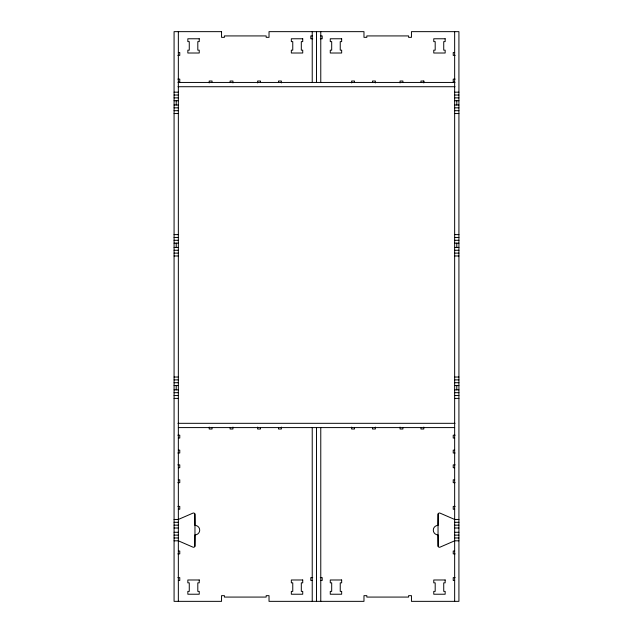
<?xml version="1.0" encoding="UTF-8"?>
<svg xmlns="http://www.w3.org/2000/svg" width="633" height="633" viewBox="0 0 633 633"><rect width="100%" height="100%" fill="white"/><g stroke="black" fill="none" stroke-linecap="round" stroke-linejoin="round"><path stroke-width="0.95" d="M194.79 546.524L194.964 534.885A4.748 4.748 0 0 0 199.712 530.138A4.748 4.748 0 0 0 194.964 525.39L194.79 513.751M438.21 513.751L438.036 525.39A4.748 4.748 0 0 0 433.288 530.138A4.748 4.748 0 0 0 438.036 534.885L438.21 546.524M312.227 35.923L310.803 35.923L310.803 38.771L312.702 38.771M320.773 35.923L322.197 35.923L322.197 38.771L320.298 38.771M178.348 52.539L179.772 52.539L179.772 55.388L177.873 55.388M454.652 52.539L453.228 52.539L453.228 55.388L455.127 55.388M177.873 79.125L179.772 79.125L179.772 81.974L178.348 81.974M455.127 79.125L453.228 79.125L453.228 81.974L454.652 81.974M423.793 82.448L423.793 81.024L420.945 81.024L420.945 82.448M177.992 82.448L455.008 82.448M177.992 86.721L455.008 86.721M174.075 92.181L178.348 92.181M454.652 92.181L458.925 92.181M174.075 95.029L178.348 95.029M454.652 95.029L458.925 95.029M174.075 97.878L178.348 97.878M454.652 97.878L458.925 97.878M174.075 100.726L178.348 100.726M454.652 100.726L458.925 100.726M174.075 104.999L178.348 104.999M454.652 104.999L458.925 104.999M174.075 107.847L178.348 107.847M454.652 107.847L458.925 107.847M174.075 110.696L178.348 110.696M454.652 110.696L458.925 110.696M174.075 113.544L178.348 113.544M454.652 113.544L458.925 113.544M174.075 234.606L178.348 234.606M454.652 234.606L458.925 234.606M174.075 237.454L178.348 237.454M454.652 237.454L458.925 237.454M174.075 240.303L178.348 240.303M454.652 240.303L458.925 240.303M174.075 243.151L178.348 243.151M454.652 243.151L458.925 243.151M174.075 247.424L178.348 247.424M454.652 247.424L458.925 247.424M174.075 250.272L178.348 250.272M454.652 250.272L458.925 250.272M174.075 253.121L178.348 253.121M454.652 253.121L458.925 253.121M174.075 255.969L178.348 255.969M454.652 255.969L458.925 255.969M174.075 377.031L178.348 377.031M454.652 377.031L458.925 377.031M174.075 379.879L178.348 379.879M454.652 379.879L458.925 379.879M174.075 382.728L178.348 382.728M454.652 382.728L458.925 382.728M174.075 385.576L178.348 385.576M454.652 385.576L458.925 385.576M174.075 389.849L178.348 389.849M454.652 389.849L458.925 389.849M174.075 392.697L178.348 392.697M454.652 392.697L458.925 392.697M174.075 395.546L178.348 395.546M454.652 395.546L458.925 395.546M174.075 398.394L178.348 398.394M454.652 398.394L458.925 398.394M177.976 423.319L455.024 423.319M178.348 427.591L454.652 427.591M177.873 435.188L179.772 435.188L179.772 438.036L178.348 438.036M455.127 435.188L453.228 435.188L453.228 438.036L454.652 438.036M178.348 450.142L179.772 450.142L179.772 452.991L177.873 452.991M454.652 450.142L453.228 450.142L453.228 452.991L455.127 452.991M177.873 464.859L179.772 464.859L179.772 467.708L178.348 467.708M455.127 464.859L453.228 464.859L453.228 467.708L454.652 467.708M178.348 479.814L179.772 479.814L179.772 482.663L177.873 482.663M454.652 479.814L453.228 479.814L453.228 482.663L455.127 482.663M177.873 506.4L179.772 506.4L179.772 509.249L178.348 509.249M455.127 506.4L453.228 506.4L453.228 509.249L454.652 509.249M174.075 519.456L178.348 519.456L192.97 513.118A1.424 1.424 0 0 1 194.964 514.423L194.964 545.852A1.424 1.424 0 0 1 192.97 547.157L178.348 540.819L174.075 540.819M458.925 519.456L454.652 519.456L440.03 513.118A1.424 1.424 0 0 0 438.036 514.423L438.036 545.852A1.424 1.424 0 0 0 440.03 547.157L454.652 540.819L458.925 540.819M174.075 522.304L178.348 522.304M454.652 522.304L458.925 522.304M174.075 525.153L178.348 525.153M454.652 525.153L458.925 525.153M174.075 528.001L178.348 528.001M454.652 528.001L458.925 528.001M174.075 532.274L178.348 532.274M454.652 532.274L458.925 532.274M174.075 535.122L178.348 535.122M454.652 535.122L458.925 535.122M174.075 537.971L178.348 537.971M454.652 537.971L458.925 537.971M178.348 551.026L179.772 551.026L179.772 553.875L177.873 553.875M454.652 551.026L453.228 551.026L453.228 553.875L455.127 553.875M177.873 577.612L179.772 577.612L179.772 580.461L178.348 580.461M312.702 577.612L310.803 577.612L310.803 580.461L312.227 580.461M320.298 577.612L322.197 577.612L322.197 580.461L320.773 580.461M455.127 577.612L453.228 577.612L453.228 580.461L454.652 580.461M456.789 100.726L456.789 104.999M456.789 243.151L456.789 247.424M456.789 385.576L456.789 389.849M454.652 31.65L454.652 601.35M423.793 81.024L423.793 82.923M423.793 427.117L423.793 429.016L420.945 429.016L420.945 427.591M402.904 82.448L402.904 81.024L400.056 81.024L400.056 82.923M402.904 427.591L402.904 429.016L400.056 429.016L400.056 427.117M375.369 82.923L375.369 81.024L372.521 81.024L372.521 82.448M375.369 427.117L375.369 429.016L372.521 429.016L372.521 427.591M354.48 82.448L354.48 81.024L351.631 81.024L351.631 82.923M354.48 427.591L354.48 429.016L351.631 429.016L351.631 427.117M320.773 31.65L320.773 82.448M320.773 427.591L320.773 601.35M316.5 31.65L316.5 82.448M316.5 427.591L316.5 601.35M312.227 31.65L312.227 82.448M312.227 427.591L312.227 601.35M281.369 82.923L281.369 81.024L278.52 81.024L278.52 82.448M281.369 427.117L281.369 429.016L278.52 429.016L278.52 427.591M260.479 82.448L260.479 81.024L257.631 81.024L257.631 82.923M260.479 427.591L260.479 429.016L257.631 429.016L257.631 427.117M232.944 82.923L232.944 81.024L230.096 81.024L230.096 82.448M232.944 427.117L232.944 429.016L230.096 429.016L230.096 427.591M212.055 82.448L212.055 81.024L209.206 81.024L209.206 82.923M212.055 427.591L212.055 429.016L209.206 429.016L209.206 427.117M178.348 31.65L178.348 601.35M176.211 100.726L176.211 104.999M176.211 243.151L176.211 247.424M176.211 385.576L176.211 389.849M221.55 31.65L174.075 31.65L174.075 601.35L221.55 601.35L221.55 595.653L224.399 595.653L224.399 597.077L266.176 597.077L266.176 595.653L269.025 595.653L269.025 601.35L363.975 601.35L363.975 595.653L366.824 595.653L366.824 597.077L408.601 597.077L408.601 595.653L411.45 595.653L411.45 601.35L458.925 601.35L458.925 31.65L411.45 31.65L411.45 37.347L408.601 37.347L408.601 35.923L366.824 35.923L366.824 37.347L363.975 37.347L363.975 31.65L269.025 31.65L269.025 37.347L266.176 37.347L266.176 35.923L224.399 35.923L224.399 37.347L221.55 37.347L221.55 31.65M199.237 38.771L187.843 38.771L187.843 41.62L189.267 41.62L189.267 50.165L187.843 50.165L187.843 53.014L199.237 53.014L199.237 50.165L197.812 50.165L197.812 41.62L199.237 41.62L199.237 38.771M302.732 38.771L291.338 38.771L291.338 41.62L292.762 41.62L292.762 50.165L291.338 50.165L291.338 53.014L302.732 53.014L302.732 50.165L301.308 50.165L301.308 41.62L302.732 41.62L302.732 38.771M341.662 38.771L330.268 38.771L330.268 41.62L331.692 41.62L331.692 50.165L330.268 50.165L330.268 53.014L341.662 53.014L341.662 50.165L340.238 50.165L340.238 41.62L341.662 41.62L341.662 38.771M445.157 38.771L433.763 38.771L433.763 41.62L435.188 41.62L435.188 50.165L433.763 50.165L433.763 53.014L445.157 53.014L445.157 50.165L443.733 50.165L443.733 41.62L445.157 41.62L445.157 38.771M199.237 579.986L187.843 579.986L187.843 582.835L189.267 582.835L189.267 591.38L187.843 591.38L187.843 594.229L199.237 594.229L199.237 591.38L197.812 591.38L197.812 582.835L199.237 582.835L199.237 579.986M302.732 579.986L291.338 579.986L291.338 582.835L292.762 582.835L292.762 591.38L291.338 591.38L291.338 594.229L302.732 594.229L302.732 591.38L301.308 591.38L301.308 582.835L302.732 582.835L302.732 579.986M341.662 579.986L330.268 579.986L330.268 582.835L331.692 582.835L331.692 591.38L330.268 591.38L330.268 594.229L341.662 594.229L341.662 591.38L340.238 591.38L340.238 582.835L341.662 582.835L341.662 579.986M445.157 579.986L433.763 579.986L433.763 582.835L435.188 582.835L435.188 591.38L433.763 591.38L433.763 594.229L445.157 594.229L445.157 591.38L443.733 591.38L443.733 582.835L445.157 582.835L445.157 579.986"/></g></svg>
